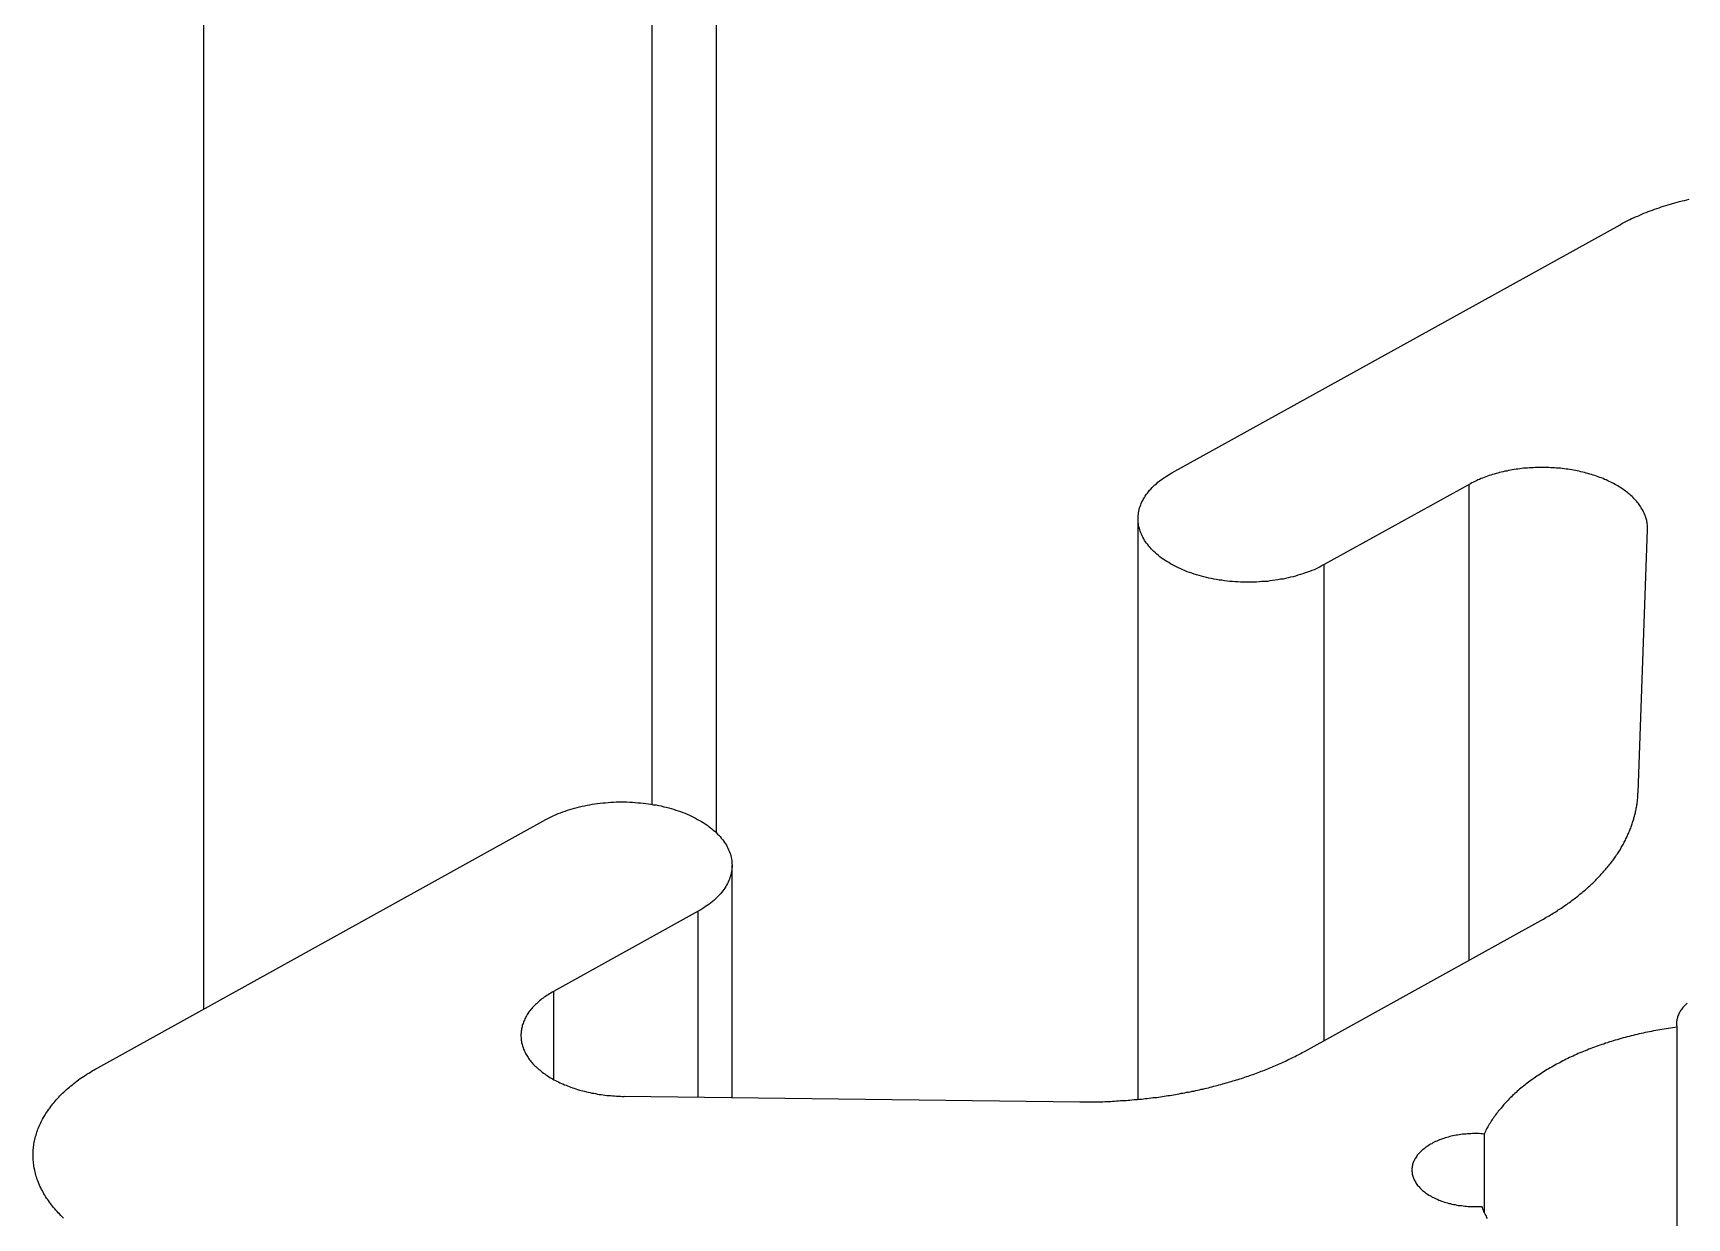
# Model space of a CAD drawing. Extents: x 2.5 to 24.6, y 0.9 to 36.2.
# Drawn here: x 15.51 to 16.164, y 20.909 to 21.378 of the extents above; entities that cross this region are included whole.
import ezdxf

# ---------------------------------------------------------------- set-up
doc = ezdxf.new("R2010")
doc.units = 0
doc.layers.get('0').update_dxf_attribs({"linetype": 'CONTINUOUS'})
doc.layers.add('RAILS', color=254, linetype='CONTINUOUS')

# ---------------------------------------------------------------- blocks, each defined once
blk = doc.blocks.new('A$C41153C96')
at = {"color": 0, "linetype": 'CONTINUOUS', "extrusion": (1e-16, 0.816497, 0.57735)}
for p, q in [((8.95731, 14.5154), (8.95731, 16.35397)), ((8.93176, 14.52675), (8.93176, 16.35025)), ((8.75459, 14.44584), (8.75459, 16.34588)), ((9.13733, 14.65779), (9.3145, 14.7559)), ((9.25477, 14.65323), (9.19755, 14.62154)), ((9.25477, 14.4651), (9.25477, 14.65323)), ((9.12394, 14.41011), (9.12394, 14.63967)), ((9.32159, 14.53139), (9.32534, 14.63535)), ((9.19755, 14.43341), (9.19755, 14.62154)), ((8.71261, 14.4226), (8.88979, 14.52071)), ((8.9634, 14.4108), (8.9634, 14.50258)), ((8.95001, 14.48446), (8.89279, 14.45277)), ((8.95001, 14.41096), (8.95001, 14.48446)), ((9.18997, 14.42922), (9.28314, 14.48081)), ((8.89279, 14.45277), (8.89279, 14.41801)), ((9.33693, 14.43862), (9.33693, 14.31357)), ((8.92079, 14.41132), (9.10084, 14.40915)), ((9.26075, 14.39644), (9.26075, 14.3654))]:
    blk.add_line(p, q, dxfattribs=at)
at = {"color": 0, "linetype": 'CONTINUOUS'}
for points in [[(9.3145, 14.7559, 0), (9.31524, 14.7563, 0), (9.31599, 14.7567, 0), (9.31674, 14.7571, 0), (9.31751, 14.7575, 0), (9.31828, 14.7579, 0), (9.31906, 14.7583, 0), (9.31985, 14.7586, 0), (9.32065, 14.759, 0), (9.32145, 14.7593, 0), (9.32227, 14.7597, 0), (9.32309, 14.7601, 0), (9.32391, 14.7604, 0), (9.32475, 14.7607, 0), (9.32559, 14.7611, 0), (9.32644, 14.7614, 0), (9.32729, 14.7617, 0), (9.32815, 14.762, 0), (9.32902, 14.7623, 0), (9.3299, 14.7626, 0), (9.33078, 14.7629, 0), (9.33166, 14.7632, 0), (9.33256, 14.7635, 0), (9.33346, 14.7638, 0), (9.33436, 14.764, 0), (9.33527, 14.7643, 0), (9.33619, 14.7646, 0), (9.33711, 14.7648, 0), (9.33804, 14.7651, 0), (9.33897, 14.7653, 0), (9.33991, 14.7655, 0), (9.34085, 14.7657, 0), (9.3418, 14.766, 0)], [(9.32534, 14.6353, 0), (9.32535, 14.6358, 0), (9.32535, 14.6362, 0), (9.32533, 14.6367, 0), (9.32529, 14.6371, 0), (9.32525, 14.6376, 0), (9.32519, 14.638, 0), (9.32511, 14.6384, 0), (9.32502, 14.6389, 0), (9.32492, 14.6393, 0), (9.3248, 14.6398, 0), (9.32467, 14.6402, 0), (9.32452, 14.6406, 0), (9.32436, 14.6411, 0), (9.32419, 14.6415, 0), (9.324, 14.6419, 0), (9.3238, 14.6424, 0), (9.32359, 14.6428, 0), (9.32336, 14.6432, 0), (9.32312, 14.6436, 0), (9.32286, 14.644, 0), (9.32259, 14.6445, 0), (9.32231, 14.6449, 0), (9.32202, 14.6453, 0), (9.32171, 14.6457, 0), (9.32139, 14.6461, 0), (9.32106, 14.6465, 0), (9.32071, 14.6469, 0), (9.32036, 14.6473, 0), (9.31998, 14.6477, 0), (9.3196, 14.6481, 0), (9.31921, 14.6484, 0), (9.3188, 14.6488, 0), (9.31838, 14.6492, 0), (9.31795, 14.6495, 0), (9.31751, 14.6499, 0), (9.31705, 14.6503, 0), (9.31659, 14.6506, 0), (9.31611, 14.651, 0), (9.31562, 14.6513, 0), (9.31513, 14.6516, 0), (9.31462, 14.652, 0), (9.3141, 14.6523, 0), (9.31357, 14.6526, 0), (9.31303, 14.6529, 0), (9.31248, 14.6532, 0), (9.31192, 14.6536, 0), (9.31135, 14.6539, 0), (9.31077, 14.6541, 0), (9.31018, 14.6544, 0), (9.30959, 14.6547, 0), (9.30898, 14.655, 0), (9.30837, 14.6552, 0), (9.30774, 14.6555, 0), (9.30711, 14.6558, 0), (9.30647, 14.656, 0), (9.30583, 14.6562, 0), (9.30517, 14.6565, 0), (9.30451, 14.6567, 0), (9.30384, 14.6569, 0), (9.30317, 14.6571, 0), (9.30249, 14.6573, 0), (9.3018, 14.6575, 0), (9.30111, 14.6577, 0), (9.3004, 14.6579, 0), (9.2997, 14.6581, 0), (9.29899, 14.6582, 0), (9.29827, 14.6584, 0), (9.29755, 14.6586, 0), (9.29682, 14.6587, 0), (9.29609, 14.6588, 0), (9.29536, 14.659, 0), (9.29462, 14.6591, 0), (9.29388, 14.6592, 0), (9.29313, 14.6593, 0), (9.29238, 14.6594, 0), (9.29163, 14.6595, 0), (9.29087, 14.6596, 0), (9.29012, 14.6596, 0), (9.28936, 14.6597, 0), (9.2886, 14.6598, 0), (9.28783, 14.6598, 0), (9.28707, 14.6598, 0), (9.2863, 14.6599, 0), (9.28554, 14.6599, 0), (9.28477, 14.6599, 0), (9.284, 14.6599, 0), (9.28323, 14.6599, 0), (9.28247, 14.6599, 0), (9.2817, 14.6599, 0), (9.28093, 14.6599, 0), (9.28017, 14.6598, 0), (9.2794, 14.6598, 0), (9.27864, 14.6598, 0), (9.27788, 14.6597, 0), (9.27712, 14.6596, 0), (9.27636, 14.6596, 0), (9.27561, 14.6595, 0), (9.27485, 14.6594, 0), (9.27411, 14.6593, 0), (9.27336, 14.6592, 0), (9.27262, 14.6591, 0), (9.27188, 14.659, 0), (9.27114, 14.6588, 0), (9.27041, 14.6587, 0), (9.26969, 14.6585, 0), (9.26897, 14.6584, 0), (9.26825, 14.6582, 0), (9.26754, 14.6581, 0), (9.26683, 14.6579, 0), (9.26613, 14.6577, 0), (9.26544, 14.6575, 0), (9.26475, 14.6573, 0), (9.26407, 14.6571, 0), (9.2634, 14.6569, 0), (9.26273, 14.6567, 0), (9.26207, 14.6565, 0), (9.26142, 14.6562, 0), (9.26077, 14.656, 0), (9.26013, 14.6557, 0), (9.2595, 14.6555, 0), (9.25888, 14.6552, 0), (9.25827, 14.655, 0), (9.25766, 14.6547, 0), (9.25706, 14.6544, 0), (9.25648, 14.6541, 0), (9.2559, 14.6538, 0), (9.25533, 14.6535, 0), (9.25477, 14.6532, 0)], [(9.19755, 14.6215, 0), (9.19677, 14.6211, 0), (9.19597, 14.6207, 0), (9.19516, 14.6203, 0), (9.19433, 14.6199, 0), (9.19348, 14.6195, 0), (9.19262, 14.6192, 0), (9.19174, 14.6188, 0), (9.19085, 14.6185, 0), (9.18994, 14.6182, 0), (9.18902, 14.6179, 0), (9.18808, 14.6176, 0), (9.18714, 14.6173, 0), (9.18618, 14.617, 0), (9.18521, 14.6167, 0), (9.18423, 14.6165, 0), (9.18324, 14.6163, 0), (9.18224, 14.616, 0), (9.18124, 14.6158, 0), (9.18022, 14.6157, 0), (9.17919, 14.6155, 0), (9.17816, 14.6153, 0), (9.17713, 14.6152, 0), (9.17608, 14.6151, 0), (9.17503, 14.6149, 0), (9.17398, 14.6148, 0), (9.17292, 14.6148, 0), (9.17186, 14.6147, 0), (9.1708, 14.6146, 0), (9.16973, 14.6146, 0), (9.16867, 14.6146, 0), (9.1676, 14.6146, 0), (9.16653, 14.6146, 0), (9.16546, 14.6146, 0), (9.1644, 14.6146, 0), (9.16333, 14.6147, 0), (9.16227, 14.6147, 0), (9.16121, 14.6148, 0), (9.16016, 14.6149, 0), (9.15911, 14.615, 0), (9.15806, 14.6151, 0), (9.15702, 14.6153, 0), (9.15599, 14.6154, 0), (9.15496, 14.6156, 0), (9.15394, 14.6158, 0), (9.15293, 14.616, 0), (9.15193, 14.6162, 0), (9.15094, 14.6164, 0), (9.14996, 14.6167, 0), (9.14898, 14.6169, 0), (9.14802, 14.6172, 0), (9.14707, 14.6175, 0), (9.14614, 14.6178, 0), (9.14521, 14.6181, 0), (9.1443, 14.6184, 0), (9.1434, 14.6187, 0), (9.14252, 14.6191, 0), (9.14165, 14.6194, 0), (9.1408, 14.6198, 0), (9.13997, 14.6202, 0), (9.13915, 14.6206, 0), (9.13834, 14.621, 0), (9.13756, 14.6214, 0), (9.13679, 14.6218, 0), (9.13604, 14.6223, 0), (9.13531, 14.6227, 0), (9.1346, 14.6232, 0), (9.13391, 14.6237, 0), (9.13324, 14.6241, 0), (9.13259, 14.6246, 0), (9.13197, 14.6251, 0), (9.13136, 14.6256, 0), (9.13077, 14.6262, 0), (9.13021, 14.6267, 0), (9.12967, 14.6272, 0), (9.12915, 14.6277, 0), (9.12865, 14.6283, 0), (9.12818, 14.6288, 0), (9.12773, 14.6294, 0), (9.12731, 14.63, 0), (9.12691, 14.6305, 0), (9.12653, 14.6311, 0), (9.12618, 14.6317, 0), (9.12586, 14.6323, 0), (9.12556, 14.6329, 0), (9.12528, 14.6335, 0), (9.12503, 14.6341, 0), (9.1248, 14.6347, 0), (9.12461, 14.6353, 0), (9.12443, 14.6359, 0), (9.12428, 14.6365, 0), (9.12416, 14.6371, 0), (9.12407, 14.6377, 0), (9.124, 14.6383, 0), (9.12395, 14.639, 0), (9.12394, 14.6396, 0), (9.12395, 14.6402, 0), (9.12398, 14.6408, 0), (9.12404, 14.6414, 0), (9.12413, 14.642, 0), (9.12424, 14.6426, 0), (9.12438, 14.6433, 0), (9.12455, 14.6439, 0), (9.12474, 14.6445, 0), (9.12496, 14.6451, 0), (9.1252, 14.6457, 0), (9.12547, 14.6463, 0), (9.12576, 14.6469, 0), (9.12608, 14.6475, 0), (9.12643, 14.648, 0), (9.12679, 14.6486, 0), (9.12719, 14.6492, 0), (9.1276, 14.6498, 0), (9.12805, 14.6503, 0), (9.12851, 14.6509, 0), (9.129, 14.6514, 0), (9.12951, 14.652, 0), (9.13004, 14.6525, 0), (9.1306, 14.653, 0), (9.13118, 14.6535, 0), (9.13178, 14.6541, 0), (9.1324, 14.6546, 0), (9.13305, 14.655, 0), (9.13371, 14.6555, 0), (9.13439, 14.656, 0), (9.1351, 14.6565, 0), (9.13582, 14.6569, 0), (9.13656, 14.6574, 0), (9.13733, 14.6578, 0)], [(9.28314, 14.4808, 0), (9.2837, 14.4811, 0), (9.28424, 14.4814, 0), (9.28479, 14.4817, 0), (9.28533, 14.4821, 0), (9.28587, 14.4824, 0), (9.28641, 14.4827, 0), (9.28694, 14.483, 0), (9.28747, 14.4833, 0), (9.28799, 14.4837, 0), (9.28851, 14.484, 0), (9.28903, 14.4843, 0), (9.28955, 14.4846, 0), (9.29006, 14.485, 0), (9.29057, 14.4853, 0), (9.29107, 14.4856, 0), (9.29157, 14.486, 0), (9.29207, 14.4863, 0), (9.29256, 14.4866, 0), (9.29305, 14.487, 0), (9.29354, 14.4873, 0), (9.29402, 14.4877, 0), (9.2945, 14.488, 0), (9.29497, 14.4884, 0), (9.29544, 14.4887, 0), (9.29591, 14.4891, 0), (9.29638, 14.4894, 0), (9.29684, 14.4898, 0), (9.29729, 14.4901, 0), (9.29775, 14.4905, 0), (9.29819, 14.4908, 0), (9.29864, 14.4912, 0), (9.29908, 14.4916, 0), (9.29952, 14.4919, 0), (9.29995, 14.4923, 0), (9.30038, 14.4927, 0), (9.30081, 14.493, 0), (9.30123, 14.4934, 0), (9.30165, 14.4938, 0), (9.30206, 14.4941, 0), (9.30247, 14.4945, 0), (9.30288, 14.4949, 0), (9.30328, 14.4953, 0), (9.30368, 14.4956, 0), (9.30407, 14.496, 0), (9.30446, 14.4964, 0), (9.30485, 14.4968, 0), (9.30523, 14.4972, 0), (9.30561, 14.4976, 0), (9.30598, 14.4979, 0), (9.30635, 14.4983, 0), (9.30671, 14.4987, 0), (9.30707, 14.4991, 0), (9.30743, 14.4995, 0), (9.30778, 14.4999, 0), (9.30813, 14.5003, 0), (9.30848, 14.5007, 0), (9.30882, 14.5011, 0), (9.30915, 14.5015, 0), (9.30949, 14.5019, 0), (9.30981, 14.5023, 0), (9.31014, 14.5027, 0), (9.31046, 14.5031, 0), (9.31077, 14.5035, 0), (9.31108, 14.5039, 0), (9.31139, 14.5043, 0), (9.31169, 14.5047, 0), (9.31199, 14.5051, 0), (9.31228, 14.5055, 0), (9.31257, 14.5059, 0), (9.31285, 14.5063, 0), (9.31313, 14.5068, 0), (9.31341, 14.5072, 0), (9.31368, 14.5076, 0), (9.31395, 14.508, 0), (9.31421, 14.5084, 0), (9.31447, 14.5088, 0), (9.31472, 14.5093, 0), (9.31497, 14.5097, 0), (9.31521, 14.5101, 0), (9.31545, 14.5105, 0), (9.31569, 14.5109, 0), (9.31592, 14.5114, 0), (9.31615, 14.5118, 0), (9.31637, 14.5122, 0), (9.31659, 14.5126, 0), (9.3168, 14.5131, 0), (9.31701, 14.5135, 0), (9.31721, 14.5139, 0), (9.31741, 14.5143, 0), (9.31761, 14.5148, 0), (9.3178, 14.5152, 0), (9.31798, 14.5156, 0), (9.31816, 14.5161, 0), (9.31834, 14.5165, 0), (9.31851, 14.5169, 0), (9.31868, 14.5173, 0), (9.31884, 14.5178, 0), (9.319, 14.5182, 0), (9.31916, 14.5186, 0), (9.31931, 14.5191, 0), (9.31945, 14.5195, 0), (9.31959, 14.52, 0), (9.31972, 14.5204, 0), (9.31986, 14.5208, 0), (9.31998, 14.5213, 0), (9.3201, 14.5217, 0), (9.32022, 14.5221, 0), (9.32033, 14.5226, 0), (9.32044, 14.523, 0), (9.32054, 14.5234, 0), (9.32064, 14.5239, 0), (9.32073, 14.5243, 0), (9.32082, 14.5248, 0), (9.32091, 14.5252, 0), (9.32099, 14.5256, 0), (9.32106, 14.5261, 0), (9.32113, 14.5265, 0), (9.3212, 14.527, 0), (9.32126, 14.5274, 0), (9.32131, 14.5279, 0), (9.32136, 14.5283, 0), (9.32141, 14.5287, 0), (9.32145, 14.5292, 0), (9.32149, 14.5296, 0), (9.32152, 14.5301, 0), (9.32155, 14.5305, 0), (9.32157, 14.531, 0), (9.32159, 14.5314, 0)], [(8.88979, 14.5207, 0), (8.89057, 14.5211, 0), (8.89136, 14.5215, 0), (8.89218, 14.5219, 0), (8.89301, 14.5223, 0), (8.89386, 14.5227, 0), (8.89472, 14.5231, 0), (8.8956, 14.5234, 0), (8.89649, 14.5238, 0), (8.8974, 14.5241, 0), (8.89832, 14.5244, 0), (8.89925, 14.5247, 0), (8.9002, 14.525, 0), (8.90115, 14.5252, 0), (8.90212, 14.5255, 0), (8.9031, 14.5258, 0), (8.90409, 14.526, 0), (8.90509, 14.5262, 0), (8.9061, 14.5264, 0), (8.90712, 14.5266, 0), (8.90814, 14.5268, 0), (8.90917, 14.5269, 0), (8.91021, 14.5271, 0), (8.91125, 14.5272, 0), (8.9123, 14.5273, 0), (8.91336, 14.5274, 0), (8.91441, 14.5275, 0), (8.91547, 14.5276, 0), (8.91654, 14.5276, 0), (8.9176, 14.5277, 0), (8.91867, 14.5277, 0), (8.91974, 14.5277, 0), (8.9208, 14.5277, 0), (8.92187, 14.5277, 0), (8.92294, 14.5276, 0), (8.924, 14.5276, 0), (8.92506, 14.5275, 0), (8.92612, 14.5274, 0), (8.92718, 14.5273, 0), (8.92823, 14.5272, 0), (8.92927, 14.5271, 0), (8.93031, 14.527, 0), (8.93134, 14.5268, 0), (8.93237, 14.5266, 0), (8.93339, 14.5265, 0), (8.9344, 14.5263, 0), (8.9354, 14.5261, 0), (8.9364, 14.5258, 0), (8.93738, 14.5256, 0), (8.93835, 14.5253, 0), (8.93931, 14.5251, 0), (8.94026, 14.5248, 0), (8.9412, 14.5245, 0), (8.94212, 14.5242, 0), (8.94303, 14.5239, 0), (8.94393, 14.5235, 0), (8.94481, 14.5232, 0), (8.94568, 14.5228, 0), (8.94653, 14.5224, 0), (8.94737, 14.5221, 0), (8.94819, 14.5217, 0), (8.94899, 14.5213, 0), (8.94978, 14.5208, 0), (8.95054, 14.5204, 0), (8.95129, 14.52, 0), (8.95202, 14.5195, 0), (8.95273, 14.5191, 0), (8.95342, 14.5186, 0), (8.95409, 14.5181, 0), (8.95474, 14.5176, 0), (8.95537, 14.5171, 0), (8.95598, 14.5166, 0), (8.95656, 14.5161, 0), (8.95713, 14.5156, 0), (8.95767, 14.515, 0), (8.95818, 14.5145, 0), (8.95868, 14.514, 0), (8.95915, 14.5134, 0), (8.9596, 14.5128, 0), (8.96002, 14.5123, 0), (8.96042, 14.5117, 0), (8.9608, 14.5111, 0), (8.96115, 14.5106, 0), (8.96148, 14.51, 0), (8.96178, 14.5094, 0), (8.96205, 14.5088, 0), (8.9623, 14.5082, 0), (8.96253, 14.5076, 0), (8.96273, 14.507, 0), (8.9629, 14.5064, 0), (8.96305, 14.5058, 0), (8.96317, 14.5051, 0), (8.96327, 14.5045, 0), (8.96334, 14.5039, 0), (8.96338, 14.5033, 0), (8.9634, 14.5027, 0), (8.96339, 14.5021, 0), (8.96335, 14.5014, 0), (8.96329, 14.5008, 0), (8.9632, 14.5002, 0), (8.96309, 14.4996, 0), (8.96295, 14.499, 0), (8.96278, 14.4984, 0), (8.96259, 14.4978, 0), (8.96238, 14.4972, 0), (8.96213, 14.4966, 0), (8.96186, 14.496, 0), (8.96157, 14.4954, 0), (8.96125, 14.4948, 0), (8.96091, 14.4942, 0), (8.96054, 14.4936, 0), (8.96015, 14.4931, 0), (8.95973, 14.4925, 0), (8.95929, 14.4919, 0), (8.95882, 14.4914, 0), (8.95834, 14.4908, 0), (8.95782, 14.4903, 0), (8.95729, 14.4898, 0), (8.95673, 14.4892, 0), (8.95616, 14.4887, 0), (8.95555, 14.4882, 0), (8.95493, 14.4877, 0), (8.95429, 14.4872, 0), (8.95362, 14.4867, 0), (8.95294, 14.4863, 0), (8.95224, 14.4858, 0), (8.95151, 14.4853, 0), (8.95077, 14.4849, 0), (8.95001, 14.4845, 0)], [(8.89279, 14.4528, 0), (8.89224, 14.4525, 0), (8.8917, 14.4521, 0), (8.89117, 14.4518, 0), (8.89065, 14.4515, 0), (8.89014, 14.4512, 0), (8.88964, 14.4508, 0), (8.88916, 14.4505, 0), (8.88868, 14.4501, 0), (8.88822, 14.4498, 0), (8.88776, 14.4494, 0), (8.88732, 14.4491, 0), (8.88689, 14.4487, 0), (8.88647, 14.4483, 0), (8.88607, 14.4479, 0), (8.88567, 14.4476, 0), (8.88529, 14.4472, 0), (8.88492, 14.4468, 0), (8.88456, 14.4464, 0), (8.88422, 14.446, 0), (8.88389, 14.4456, 0), (8.88357, 14.4452, 0), (8.88326, 14.4448, 0), (8.88297, 14.4444, 0), (8.88269, 14.444, 0), (8.88242, 14.4436, 0), (8.88217, 14.4431, 0), (8.88193, 14.4427, 0), (8.8817, 14.4423, 0), (8.88149, 14.4419, 0), (8.88129, 14.4414, 0), (8.8811, 14.441, 0), (8.88093, 14.4406, 0), (8.88077, 14.4401, 0), (8.88062, 14.4397, 0), (8.88049, 14.4393, 0), (8.88038, 14.4388, 0), (8.88027, 14.4384, 0), (8.88019, 14.438, 0), (8.88011, 14.4375, 0), (8.88005, 14.4371, 0), (8.88, 14.4366, 0), (8.87997, 14.4362, 0), (8.87995, 14.4357, 0), (8.87995, 14.4353, 0), (8.87996, 14.4349, 0), (8.87998, 14.4344, 0), (8.88002, 14.434, 0), (8.88007, 14.4335, 0), (8.88014, 14.4331, 0), (8.88022, 14.4326, 0), (8.88031, 14.4322, 0), (8.88042, 14.4318, 0), (8.88054, 14.4313, 0), (8.88068, 14.4309, 0), (8.88083, 14.4305, 0), (8.881, 14.43, 0), (8.88117, 14.4296, 0), (8.88136, 14.4292, 0), (8.88157, 14.4287, 0), (8.88179, 14.4283, 0), (8.88202, 14.4279, 0), (8.88227, 14.4275, 0), (8.88253, 14.4271, 0), (8.8828, 14.4266, 0), (8.88308, 14.4262, 0), (8.88338, 14.4258, 0), (8.88369, 14.4254, 0), (8.88402, 14.425, 0), (8.88436, 14.4246, 0), (8.88471, 14.4242, 0), (8.88507, 14.4238, 0), (8.88544, 14.4234, 0), (8.88583, 14.4231, 0), (8.88623, 14.4227, 0), (8.88664, 14.4223, 0), (8.88706, 14.4219, 0), (8.8875, 14.4216, 0), (8.88794, 14.4212, 0), (8.8884, 14.4209, 0), (8.88887, 14.4205, 0), (8.88935, 14.4202, 0), (8.88984, 14.4198, 0), (8.89034, 14.4195, 0), (8.89086, 14.4192, 0), (8.89138, 14.4188, 0), (8.89191, 14.4185, 0), (8.89246, 14.4182, 0), (8.89301, 14.4179, 0), (8.89357, 14.4176, 0), (8.89414, 14.4173, 0), (8.89473, 14.417, 0), (8.89532, 14.4167, 0), (8.89592, 14.4164, 0), (8.89652, 14.4162, 0), (8.89714, 14.4159, 0), (8.89777, 14.4157, 0), (8.8984, 14.4154, 0), (8.89904, 14.4152, 0), (8.89969, 14.4149, 0), (8.90035, 14.4147, 0), (8.90101, 14.4145, 0), (8.90168, 14.4143, 0), (8.90236, 14.414, 0), (8.90304, 14.4138, 0), (8.90373, 14.4136, 0), (8.90443, 14.4135, 0), (8.90513, 14.4133, 0), (8.90584, 14.4131, 0), (8.90655, 14.4129, 0), (8.90727, 14.4128, 0), (8.90799, 14.4126, 0), (8.90872, 14.4125, 0), (8.90945, 14.4124, 0), (8.91019, 14.4122, 0), (8.91093, 14.4121, 0), (8.91167, 14.412, 0), (8.91242, 14.4119, 0), (8.91317, 14.4118, 0), (8.91392, 14.4117, 0), (8.91468, 14.4117, 0), (8.91544, 14.4116, 0), (8.9162, 14.4115, 0), (8.91696, 14.4115, 0), (8.91772, 14.4114, 0), (8.91849, 14.4114, 0), (8.91925, 14.4114, 0), (8.92002, 14.4113, 0), (8.92079, 14.4113, 0)], [(9.34098, 14.4481, 0), (9.34062, 14.4477, 0), (9.34027, 14.4474, 0), (9.33995, 14.4471, 0), (9.33963, 14.4468, 0), (9.33933, 14.4464, 0), (9.33905, 14.4461, 0), (9.33879, 14.4457, 0), (9.33853, 14.4454, 0), (9.3383, 14.445, 0), (9.33808, 14.4446, 0), (9.33788, 14.4443, 0), (9.3377, 14.4439, 0), (9.33753, 14.4435, 0), (9.33738, 14.4432, 0), (9.33725, 14.4428, 0), (9.33713, 14.4424, 0), (9.33703, 14.442, 0), (9.33695, 14.4417, 0), (9.33689, 14.4413, 0), (9.33684, 14.4409, 0), (9.33681, 14.4405, 0), (9.3368, 14.4401, 0), (9.33681, 14.4398, 0), (9.33683, 14.4394, 0), (9.33687, 14.439, 0), (9.33693, 14.4386, 0)], [(9.33693, 14.4386, 0), (9.33608, 14.4385, 0), (9.33524, 14.4384, 0), (9.3344, 14.4383, 0), (9.33356, 14.4381, 0), (9.33273, 14.438, 0), (9.33189, 14.4379, 0), (9.33106, 14.4377, 0), (9.33023, 14.4376, 0), (9.3294, 14.4375, 0), (9.32857, 14.4373, 0), (9.32775, 14.4372, 0), (9.32693, 14.437, 0), (9.32611, 14.4368, 0), (9.32529, 14.4367, 0), (9.32447, 14.4365, 0), (9.32366, 14.4363, 0), (9.32285, 14.4361, 0), (9.32205, 14.436, 0), (9.32124, 14.4358, 0), (9.32044, 14.4356, 0), (9.31964, 14.4354, 0), (9.31884, 14.4352, 0), (9.31805, 14.435, 0), (9.31726, 14.4348, 0), (9.31647, 14.4346, 0), (9.31569, 14.4344, 0), (9.31491, 14.4342, 0), (9.31413, 14.4339, 0), (9.31336, 14.4337, 0), (9.31259, 14.4335, 0), (9.31182, 14.4333, 0), (9.31105, 14.433, 0), (9.31029, 14.4328, 0), (9.30953, 14.4325, 0), (9.30878, 14.4323, 0), (9.30803, 14.432, 0), (9.30728, 14.4318, 0), (9.30654, 14.4315, 0), (9.3058, 14.4313, 0), (9.30507, 14.431, 0), (9.30434, 14.4307, 0), (9.30361, 14.4305, 0), (9.30289, 14.4302, 0), (9.30217, 14.4299, 0), (9.30145, 14.4296, 0), (9.30074, 14.4293, 0), (9.30003, 14.429, 0), (9.29933, 14.4288, 0), (9.29863, 14.4285, 0), (9.29794, 14.4282, 0), (9.29725, 14.4279, 0), (9.29657, 14.4276, 0), (9.29588, 14.4272, 0), (9.29521, 14.4269, 0), (9.29454, 14.4266, 0), (9.29387, 14.4263, 0), (9.29321, 14.426, 0), (9.29255, 14.4256, 0), (9.2919, 14.4253, 0), (9.29125, 14.425, 0), (9.29061, 14.4246, 0), (9.28997, 14.4243, 0), (9.28934, 14.424, 0), (9.28871, 14.4236, 0), (9.28809, 14.4233, 0), (9.28747, 14.4229, 0), (9.28686, 14.4226, 0), (9.28625, 14.4222, 0), (9.28565, 14.4219, 0), (9.28505, 14.4215, 0), (9.28446, 14.4211, 0), (9.28388, 14.4208, 0), (9.2833, 14.4204, 0), (9.28272, 14.42, 0), (9.28215, 14.4196, 0), (9.28159, 14.4193, 0), (9.28103, 14.4189, 0), (9.28048, 14.4185, 0), (9.27993, 14.4181, 0), (9.27939, 14.4177, 0), (9.27885, 14.4173, 0), (9.27832, 14.4169, 0), (9.2778, 14.4165, 0), (9.27728, 14.4161, 0), (9.27677, 14.4157, 0), (9.27626, 14.4153, 0), (9.27576, 14.4149, 0), (9.27526, 14.4145, 0), (9.27478, 14.4141, 0), (9.27429, 14.4137, 0), (9.27382, 14.4133, 0), (9.27335, 14.4128, 0), (9.27288, 14.4124, 0), (9.27242, 14.412, 0), (9.27197, 14.4116, 0), (9.27153, 14.4111, 0), (9.27109, 14.4107, 0), (9.27066, 14.4103, 0), (9.27023, 14.4098, 0), (9.26981, 14.4094, 0), (9.2694, 14.409, 0), (9.26899, 14.4085, 0), (9.26859, 14.4081, 0), (9.26819, 14.4076, 0), (9.26781, 14.4072, 0), (9.26742, 14.4067, 0), (9.26705, 14.4063, 0), (9.26668, 14.4058, 0), (9.26632, 14.4054, 0), (9.26597, 14.4049, 0), (9.26562, 14.4045, 0), (9.26528, 14.404, 0), (9.26494, 14.4035, 0), (9.26462, 14.4031, 0), (9.26429, 14.4026, 0), (9.26398, 14.4021, 0), (9.26367, 14.4017, 0), (9.26337, 14.4012, 0), (9.26308, 14.4007, 0), (9.26279, 14.4003, 0), (9.26251, 14.3998, 0), (9.26224, 14.3993, 0), (9.26197, 14.3988, 0), (9.26172, 14.3984, 0), (9.26146, 14.3979, 0), (9.26122, 14.3974, 0), (9.26098, 14.3969, 0), (9.26075, 14.3964, 0)], [(9.10084, 14.4091, 0), (9.10161, 14.4091, 0), (9.10238, 14.4091, 0), (9.10314, 14.4091, 0), (9.10391, 14.4091, 0), (9.10468, 14.4091, 0), (9.10544, 14.4091, 0), (9.10621, 14.4092, 0), (9.10698, 14.4092, 0), (9.10774, 14.4092, 0), (9.10851, 14.4092, 0), (9.10928, 14.4092, 0), (9.11004, 14.4092, 0), (9.11081, 14.4093, 0), (9.11157, 14.4093, 0), (9.11234, 14.4093, 0), (9.1131, 14.4093, 0), (9.11387, 14.4094, 0), (9.11463, 14.4094, 0), (9.1154, 14.4095, 0), (9.11616, 14.4095, 0), (9.11692, 14.4096, 0), (9.11768, 14.4096, 0), (9.11845, 14.4097, 0), (9.11921, 14.4097, 0), (9.11997, 14.4098, 0), (9.12073, 14.4098, 0), (9.12149, 14.4099, 0), (9.12225, 14.41, 0), (9.123, 14.41, 0), (9.12376, 14.4101, 0), (9.12452, 14.4102, 0), (9.12527, 14.4102, 0), (9.12603, 14.4103, 0), (9.12678, 14.4104, 0), (9.12753, 14.4105, 0), (9.12829, 14.4106, 0), (9.12904, 14.4107, 0), (9.12979, 14.4108, 0), (9.13054, 14.4108, 0), (9.13129, 14.4109, 0), (9.13203, 14.411, 0), (9.13278, 14.4111, 0), (9.13352, 14.4113, 0), (9.13427, 14.4114, 0), (9.13501, 14.4115, 0), (9.13575, 14.4116, 0), (9.13649, 14.4117, 0), (9.13723, 14.4118, 0), (9.13797, 14.4119, 0), (9.13871, 14.4121, 0), (9.13944, 14.4122, 0), (9.14017, 14.4123, 0), (9.14091, 14.4125, 0), (9.14164, 14.4126, 0), (9.14237, 14.4127, 0), (9.1431, 14.4129, 0), (9.14382, 14.413, 0), (9.14455, 14.4131, 0), (9.14527, 14.4133, 0), (9.14599, 14.4134, 0), (9.14671, 14.4136, 0), (9.14743, 14.4137, 0), (9.14815, 14.4139, 0), (9.14886, 14.4141, 0), (9.14958, 14.4142, 0), (9.15029, 14.4144, 0), (9.151, 14.4146, 0), (9.15171, 14.4147, 0), (9.15242, 14.4149, 0), (9.15312, 14.4151, 0), (9.15382, 14.4153, 0), (9.15452, 14.4154, 0), (9.15522, 14.4156, 0), (9.15592, 14.4158, 0), (9.15662, 14.416, 0), (9.15731, 14.4162, 0), (9.158, 14.4164, 0), (9.15869, 14.4166, 0), (9.15938, 14.4168, 0), (9.16006, 14.417, 0), (9.16074, 14.4172, 0), (9.16142, 14.4174, 0), (9.1621, 14.4176, 0), (9.16278, 14.4178, 0), (9.16345, 14.418, 0), (9.16412, 14.4182, 0), (9.16479, 14.4184, 0), (9.16546, 14.4186, 0), (9.16613, 14.4189, 0), (9.16679, 14.4191, 0), (9.16745, 14.4193, 0), (9.16811, 14.4195, 0), (9.16876, 14.4198, 0), (9.16941, 14.42, 0), (9.17006, 14.4202, 0), (9.17071, 14.4205, 0), (9.17136, 14.4207, 0), (9.172, 14.421, 0), (9.17264, 14.4212, 0), (9.17328, 14.4214, 0), (9.17391, 14.4217, 0), (9.17454, 14.4219, 0), (9.17517, 14.4222, 0), (9.1758, 14.4225, 0), (9.17642, 14.4227, 0), (9.17705, 14.423, 0), (9.17766, 14.4232, 0), (9.17828, 14.4235, 0), (9.17889, 14.4238, 0), (9.1795, 14.424, 0), (9.18011, 14.4243, 0), (9.18071, 14.4246, 0), (9.18132, 14.4248, 0), (9.18191, 14.4251, 0), (9.18251, 14.4254, 0), (9.1831, 14.4257, 0), (9.18369, 14.426, 0), (9.18428, 14.4263, 0), (9.18486, 14.4265, 0), (9.18544, 14.4268, 0), (9.18602, 14.4271, 0), (9.18659, 14.4274, 0), (9.18717, 14.4277, 0), (9.18773, 14.428, 0), (9.1883, 14.4283, 0), (9.18886, 14.4286, 0), (9.18942, 14.4289, 0), (9.18997, 14.4292, 0)], [(8.69903, 14.3632, 0), (8.69851, 14.3637, 0), (8.698, 14.3642, 0), (8.6975, 14.3648, 0), (8.69701, 14.3653, 0), (8.69653, 14.3658, 0), (8.69607, 14.3663, 0), (8.69561, 14.3668, 0), (8.69517, 14.3674, 0), (8.69473, 14.3679, 0), (8.69431, 14.3684, 0), (8.6939, 14.369, 0), (8.6935, 14.3695, 0), (8.69311, 14.3701, 0), (8.69274, 14.3706, 0), (8.69237, 14.3711, 0), (8.69202, 14.3717, 0), (8.69168, 14.3723, 0), (8.69135, 14.3728, 0), (8.69103, 14.3734, 0), (8.69073, 14.3739, 0), (8.69043, 14.3745, 0), (8.69015, 14.3751, 0), (8.68988, 14.3756, 0), (8.68963, 14.3762, 0), (8.68938, 14.3768, 0), (8.68915, 14.3773, 0), (8.68893, 14.3779, 0), (8.68872, 14.3785, 0), (8.68852, 14.3791, 0), (8.68834, 14.3796, 0), (8.68817, 14.3802, 0), (8.68801, 14.3808, 0), (8.68786, 14.3814, 0), (8.68773, 14.382, 0), (8.6876, 14.3826, 0), (8.68749, 14.3831, 0), (8.6874, 14.3837, 0), (8.68731, 14.3843, 0), (8.68724, 14.3849, 0), (8.68718, 14.3855, 0), (8.68713, 14.3861, 0), (8.6871, 14.3867, 0), (8.68708, 14.3872, 0), (8.68707, 14.3878, 0), (8.68707, 14.3884, 0), (8.68708, 14.389, 0), (8.68711, 14.3896, 0), (8.68715, 14.3902, 0), (8.6872, 14.3908, 0), (8.68727, 14.3914, 0), (8.68734, 14.3919, 0), (8.68743, 14.3925, 0), (8.68754, 14.3931, 0), (8.68765, 14.3937, 0), (8.68778, 14.3943, 0), (8.68792, 14.3949, 0), (8.68807, 14.3954, 0), (8.68823, 14.396, 0), (8.68841, 14.3966, 0), (8.6886, 14.3972, 0), (8.6888, 14.3978, 0), (8.68901, 14.3983, 0), (8.68924, 14.3989, 0), (8.68948, 14.3995, 0), (8.68973, 14.4001, 0), (8.68999, 14.4006, 0), (8.69026, 14.4012, 0), (8.69055, 14.4018, 0), (8.69085, 14.4023, 0), (8.69116, 14.4029, 0), (8.69148, 14.4034, 0), (8.69181, 14.404, 0), (8.69216, 14.4045, 0), (8.69252, 14.4051, 0), (8.69288, 14.4056, 0), (8.69327, 14.4062, 0), (8.69366, 14.4067, 0), (8.69406, 14.4073, 0), (8.69448, 14.4078, 0), (8.6949, 14.4083, 0), (8.69534, 14.4089, 0), (8.69579, 14.4094, 0), (8.69625, 14.4099, 0), (8.69672, 14.4104, 0), (8.6972, 14.411, 0), (8.6977, 14.4115, 0), (8.6982, 14.412, 0), (8.69872, 14.4125, 0), (8.69924, 14.413, 0), (8.69978, 14.4135, 0), (8.70032, 14.414, 0), (8.70088, 14.4145, 0), (8.70145, 14.415, 0), (8.70203, 14.4155, 0), (8.70262, 14.4159, 0), (8.70322, 14.4164, 0), (8.70382, 14.4169, 0), (8.70444, 14.4174, 0), (8.70507, 14.4178, 0), (8.70571, 14.4183, 0), (8.70636, 14.4187, 0), (8.70702, 14.4192, 0), (8.70768, 14.4196, 0), (8.70836, 14.4201, 0), (8.70905, 14.4205, 0), (8.70974, 14.4209, 0), (8.71044, 14.4214, 0), (8.71116, 14.4218, 0), (8.71188, 14.4222, 0), (8.71261, 14.4226, 0)], [(9.26075, 14.3964, 0), (9.2601, 14.3965, 0), (9.25944, 14.3965, 0), (9.25878, 14.3966, 0), (9.25812, 14.3966, 0), (9.25746, 14.3966, 0), (9.2568, 14.3966, 0), (9.25613, 14.3966, 0), (9.25547, 14.3965, 0), (9.25481, 14.3965, 0), (9.25416, 14.3965, 0), (9.2535, 14.3964, 0), (9.25285, 14.3964, 0), (9.2522, 14.3963, 0), (9.25155, 14.3962, 0), (9.25091, 14.3961, 0), (9.25027, 14.396, 0), (9.24964, 14.3959, 0), (9.24901, 14.3958, 0), (9.24839, 14.3957, 0), (9.24777, 14.3955, 0), (9.24716, 14.3954, 0), (9.24656, 14.3952, 0), (9.24597, 14.395, 0), (9.24538, 14.3949, 0), (9.2448, 14.3947, 0), (9.24423, 14.3945, 0), (9.24367, 14.3943, 0), (9.24312, 14.3941, 0), (9.24258, 14.3939, 0), (9.24205, 14.3936, 0), (9.24152, 14.3934, 0), (9.24101, 14.3932, 0), (9.24052, 14.3929, 0), (9.24003, 14.3926, 0), (9.23955, 14.3924, 0), (9.23909, 14.3921, 0), (9.23864, 14.3918, 0), (9.2382, 14.3915, 0), (9.23778, 14.3912, 0), (9.23737, 14.391, 0), (9.23697, 14.3906, 0), (9.23659, 14.3903, 0), (9.23622, 14.39, 0), (9.23587, 14.3897, 0), (9.23553, 14.3894, 0), (9.23521, 14.389, 0), (9.2349, 14.3887, 0), (9.23461, 14.3884, 0), (9.23433, 14.388, 0), (9.23407, 14.3877, 0), (9.23383, 14.3873, 0), (9.2336, 14.3869, 0), (9.23339, 14.3866, 0), (9.2332, 14.3862, 0), (9.23302, 14.3858, 0), (9.23286, 14.3855, 0), (9.23271, 14.3851, 0), (9.23259, 14.3847, 0), (9.23248, 14.3844, 0), (9.23239, 14.384, 0), (9.23231, 14.3836, 0), (9.23225, 14.3832, 0), (9.23221, 14.3828, 0), (9.23219, 14.3825, 0), (9.23219, 14.3821, 0), (9.2322, 14.3817, 0), (9.23223, 14.3813, 0), (9.23228, 14.3809, 0), (9.23234, 14.3805, 0), (9.23242, 14.3802, 0), (9.23252, 14.3798, 0), (9.23264, 14.3794, 0), (9.23277, 14.379, 0), (9.23292, 14.3787, 0), (9.23309, 14.3783, 0), (9.23328, 14.3779, 0), (9.23348, 14.3776, 0), (9.2337, 14.3772, 0), (9.23393, 14.3768, 0), (9.23418, 14.3765, 0), (9.23445, 14.3761, 0), (9.23473, 14.3758, 0), (9.23503, 14.3755, 0), (9.23535, 14.3751, 0), (9.23567, 14.3748, 0), (9.23602, 14.3745, 0), (9.23638, 14.3741, 0), (9.23675, 14.3738, 0), (9.23714, 14.3735, 0), (9.23754, 14.3732, 0), (9.23796, 14.3729, 0), (9.23839, 14.3726, 0), (9.23883, 14.3723, 0), (9.23929, 14.3721, 0), (9.23975, 14.3718, 0), (9.24023, 14.3715, 0), (9.24073, 14.3713, 0), (9.24123, 14.371, 0), (9.24174, 14.3708, 0), (9.24227, 14.3706, 0), (9.24281, 14.3703, 0), (9.24335, 14.3701, 0), (9.24391, 14.3699, 0), (9.24447, 14.3697, 0), (9.24505, 14.3695, 0), (9.24563, 14.3694, 0), (9.24622, 14.3692, 0), (9.24682, 14.369, 0), (9.24742, 14.3689, 0), (9.24803, 14.3687, 0), (9.24865, 14.3686, 0), (9.24928, 14.3685, 0), (9.24991, 14.3683, 0), (9.25054, 14.3682, 0), (9.25118, 14.3681, 0), (9.25183, 14.3681, 0), (9.25247, 14.368, 0), (9.25313, 14.3679, 0), (9.25378, 14.3679, 0), (9.25444, 14.3678, 0), (9.25509, 14.3678, 0), (9.25575, 14.3677, 0), (9.25641, 14.3677, 0), (9.25708, 14.3677, 0), (9.25774, 14.3677, 0), (9.2584, 14.3677, 0), (9.25906, 14.3678, 0), (9.25972, 14.3678, 0)], [(9.25972, 14.3678, 0), (9.25991, 14.3673, 0), (9.26012, 14.3668, 0), (9.26033, 14.3663, 0), (9.26054, 14.3658, 0), (9.26077, 14.3654, 0), (9.261, 14.3649, 0), (9.26124, 14.3644, 0), (9.26148, 14.3639, 0), (9.26173, 14.3634, 0), (9.26199, 14.363, 0)]]:
    blk.add_polyline3d(points, dxfattribs=at)

msp = doc.modelspace()

# ---------------------------------------------------------------- block references
at = {"layer": 'RAILS'}
msp.add_blockref('A$C41153C96', (6.82315, 6.54603), dxfattribs=at)

doc.saveas('drawing.dxf')
